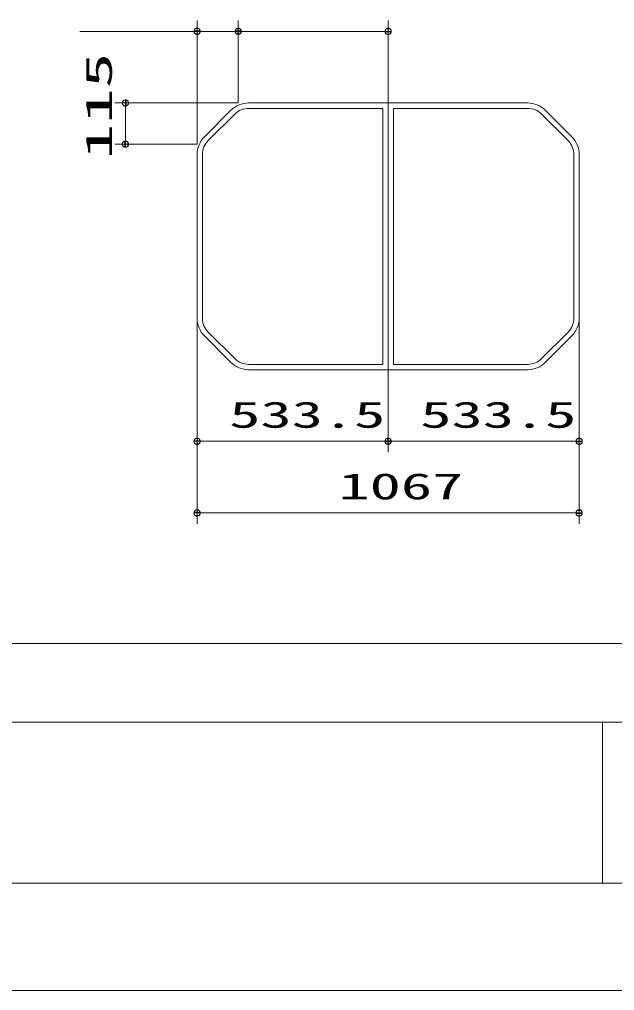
# Model space of a CAD drawing. Units: millimetres on the paper. Extents: x -305 to 305, y -152 to 152.
# Drawn here: x -125.3 to -69.9, y -148.5 to -58.1 of the extents above; entities that cross this region are included whole.
import ezdxf
from ezdxf.enums import TextEntityAlignment as Align

# ---------------------------------------------------------------- set-up
doc = ezdxf.new("R2010")
doc.units = ezdxf.units.MM
for name, color, linetype, lineweight in [('0-0_PV', 7, 'Continuous', 9), ('0-1_S1', 7, 'Continuous', 9), ('0-2_0', 7, 'Continuous', 9), ('0-7_図面枠', 3, 'Continuous', 9), ('0-8_DEFPOINTS', 7, 'Continuous', 9)]:
    doc.layers.add(name, color=color, linetype=linetype, lineweight=lineweight)
doc.styles.add('ＭＳ ゴシック', font='')
doc.styles.get('ＭＳ ゴシック').set_extended_font_data('MS Gothic')

# ---------------------------------------------------------------- blocks, each defined once
blk = doc.blocks.new('_DOTSMALL')
at = {"layer": '0-2_0'}
for p, q in [((0.0746, 0.1), (-0.0746, 0.1)), ((0.1223, -0.0248), (-0.1223, -0.0248))]:
    blk.add_line(p, q, dxfattribs=at)
for points in [[(0.125, 0), (0.124, 0.0157), (0.1211, 0.0311), (0.1162, 0.046), (0.1095, 0.0602), (0.1011, 0.0735), (0.0911, 0.0856), (0.0797, 0.0963), (0.067, 0.1055), (0.0532, 0.1131), (0.0386, 0.1189), (0.0234, 0.1228), (0.0078, 0.1248), (-0.0078, 0.1248), (-0.0234, 0.1228), (-0.0386, 0.1189), (-0.0532, 0.1131), (-0.067, 0.1055), (-0.0797, 0.0963), (-0.0911, 0.0856), (-0.1011, 0.0735), (-0.1095, 0.0602), (-0.1162, 0.046), (-0.1211, 0.0311), (-0.124, 0.0157), (-0.125, 0), (0, 0)], [(-0.125, 0), (-0.124, -0.0157), (-0.1211, -0.0311), (-0.1162, -0.046), (-0.1095, -0.0602), (-0.1011, -0.0735), (-0.0911, -0.0856), (-0.0797, -0.0963), (-0.067, -0.1055), (-0.0532, -0.1131), (-0.0386, -0.1189), (-0.0234, -0.1228), (-0.0078, -0.1248), (0.0078, -0.1248), (0.0234, -0.1228), (0.0386, -0.1189), (0.0532, -0.1131), (0.067, -0.1055), (0.0797, -0.0963), (0.0911, -0.0856), (0.1011, -0.0735), (0.1095, -0.0602), (0.1162, -0.046), (0.1211, -0.0311), (0.124, -0.0157), (0.125, 0), (0, 0)]]:
    blk.add_lwpolyline(points, close=True, dxfattribs=at)

msp = doc.modelspace()

# ---------------------------------------------------------------- linework, layer by layer
at = {"layer": '0-0_PV'}
msp.add_line((-267.171, -116.19), (102.444, -116.19), dxfattribs=at)
at = {"layer": '0-1_S1'}
for p, q in [((-108.747, -69.698), (-108.747, -58.198)), ((-104.914, -65.865), (-104.914, -58.198)), ((-90.964, -65.865), (-90.964, -58.198)), ((-108.747, -59.198), (-119.671, -59.198)), ((-108.747, -59.198), (-104.914, -59.198)), ((-106.427, -59.198), (-104.107, -59.198)), ((-104.914, -59.198), (-90.964, -59.198)), ((-104.914, -65.865), (-116.414, -65.865)), ((-115.414, -69.698), (-115.414, -65.865)), ((-103.948, -65.865), (-90.964, -65.865)), ((-90.964, -65.865), (-90.964, -90.698)), ((-77.981, -65.865), (-90.964, -65.865)), ((-90.964, -65.865), (-90.964, -90.698)), ((-108.064, -69.015), (-105.597, -66.548)), ((-107.71, -69.368), (-105.244, -66.902)), ((-103.948, -66.365), (-91.464, -66.365)), ((-91.464, -66.365), (-91.464, -90.198)), ((-90.464, -66.365), (-90.464, -90.198)), ((-77.981, -66.365), (-90.464, -66.365)), ((-74.218, -69.368), (-76.684, -66.902)), ((-73.864, -69.015), (-76.331, -66.548)), ((-108.747, -69.698), (-116.414, -69.698)), ((-108.747, -70.664), (-108.747, -85.898)), ((-108.247, -70.664), (-108.247, -85.898)), ((-73.681, -70.664), (-73.681, -85.898)), ((-73.181, -70.664), (-73.181, -85.898)), ((-108.747, -85.898), (-108.747, -105.031)), ((-108.747, -85.898), (-108.747, -98.365)), ((-73.181, -85.898), (-73.181, -105.031)), ((-73.181, -85.898), (-73.181, -98.365)), ((-108.064, -87.548), (-105.597, -90.015)), ((-107.71, -87.194), (-105.244, -89.661)), ((-74.218, -87.194), (-76.684, -89.661)), ((-73.864, -87.548), (-76.331, -90.015)), ((-103.948, -90.198), (-91.464, -90.198)), ((-77.981, -90.198), (-90.464, -90.198)), ((-103.948, -90.698), (-90.964, -90.698)), ((-90.964, -90.698), (-90.964, -98.365)), ((-90.964, -90.698), (-90.964, -98.365)), ((-77.981, -90.698), (-90.964, -90.698)), ((-90.964, -97.365), (-108.747, -97.365)), ((-73.181, -97.365), (-90.964, -97.365)), ((-73.181, -104.031), (-108.747, -104.031))]:
    msp.add_line(p, q, dxfattribs=at)
for centre, radius, start, end in [((-103.948, -68.198), 2.333, 90, 135), ((-77.981, -68.198), 2.333, 45, 90), ((-103.948, -68.198), 1.833, 90, 135), ((-77.981, -68.198), 1.833, 45, 90), ((-106.414, -70.664), 2.333, 135, 180), ((-106.414, -70.664), 1.833, 135, 180), ((-75.514, -70.664), 1.833, 0, 45), ((-75.514, -70.664), 2.333, 0, 45), ((-106.414, -85.898), 2.333, 180, 225), ((-106.414, -85.898), 1.833, 180, 225), ((-75.514, -85.898), 1.833, 315, 0), ((-75.514, -85.898), 2.333, 315, 0), ((-103.948, -88.365), 2.333, 225, 270), ((-103.948, -88.365), 1.833, 225, 270), ((-77.981, -88.365), 1.833, 270, 315), ((-77.981, -88.365), 2.333, 270, 315)]:
    msp.add_arc(centre, radius, start, end, dxfattribs=at)
at = {"layer": '0-2_0'}
msp.add_line((-71.017, -123.498), (-71.017, -138.498), dxfattribs=at)
at = {"layer": '0-7_図面枠'}
msp.add_line((-291.017, -123.498), (108.983, -123.498), dxfattribs=at)
msp.add_lwpolyline([(-291.017, -138.498), (108.983, -138.498), (108.983, 138.502), (-291.017, 138.502)], close=True, dxfattribs=at)
at = {"layer": '0-8_DEFPOINTS'}
msp.add_line((118.983, -148.498), (-301.017, -148.498), dxfattribs=at)

# ---------------------------------------------------------------- block references
at = {"layer": '0-1_S1', "xscale": 2.32, "yscale": 2.32}
for p, rotation in [((-108.747, -59.198), 180), ((-104.914, -59.198), 180), ((-115.414, -65.865), 90), ((-115.414, -69.698), 270), ((-108.747, -97.365), 180), ((-90.964, -97.365), 180), ((-108.747, -104.031), 180)]:
    msp.add_blockref('_DOTSMALL', p, dxfattribs=dict(at, rotation=rotation))
for p in [(-104.914, -59.198), (-90.964, -59.198), (-90.964, -97.365), (-73.181, -97.365), (-73.181, -104.031)]:
    msp.add_blockref('_DOTSMALL', p, dxfattribs=at)

# ---------------------------------------------------------------- texts
at = {"layer": '0-1_S1', "style": 'ＭＳ ゴシック', "width": 2}
msp.add_text('115', height=2.441, rotation=90, dxfattribs=at).set_placement((-115.944, -71.144), align=Align.BOTTOM_LEFT)
at = {"layer": '0-1_S1', "style": 'ＭＳ ゴシック', "width": 1.75}
for s, p in [('533.5', (-105.752, -96.835)), ('533.5', (-87.968, -96.835)), ('1067', (-95.589, -103.501))]:
    msp.add_text(s, height=2.441, dxfattribs=at).set_placement(p, align=Align.BOTTOM_LEFT)

doc.saveas('drawing.dxf')
